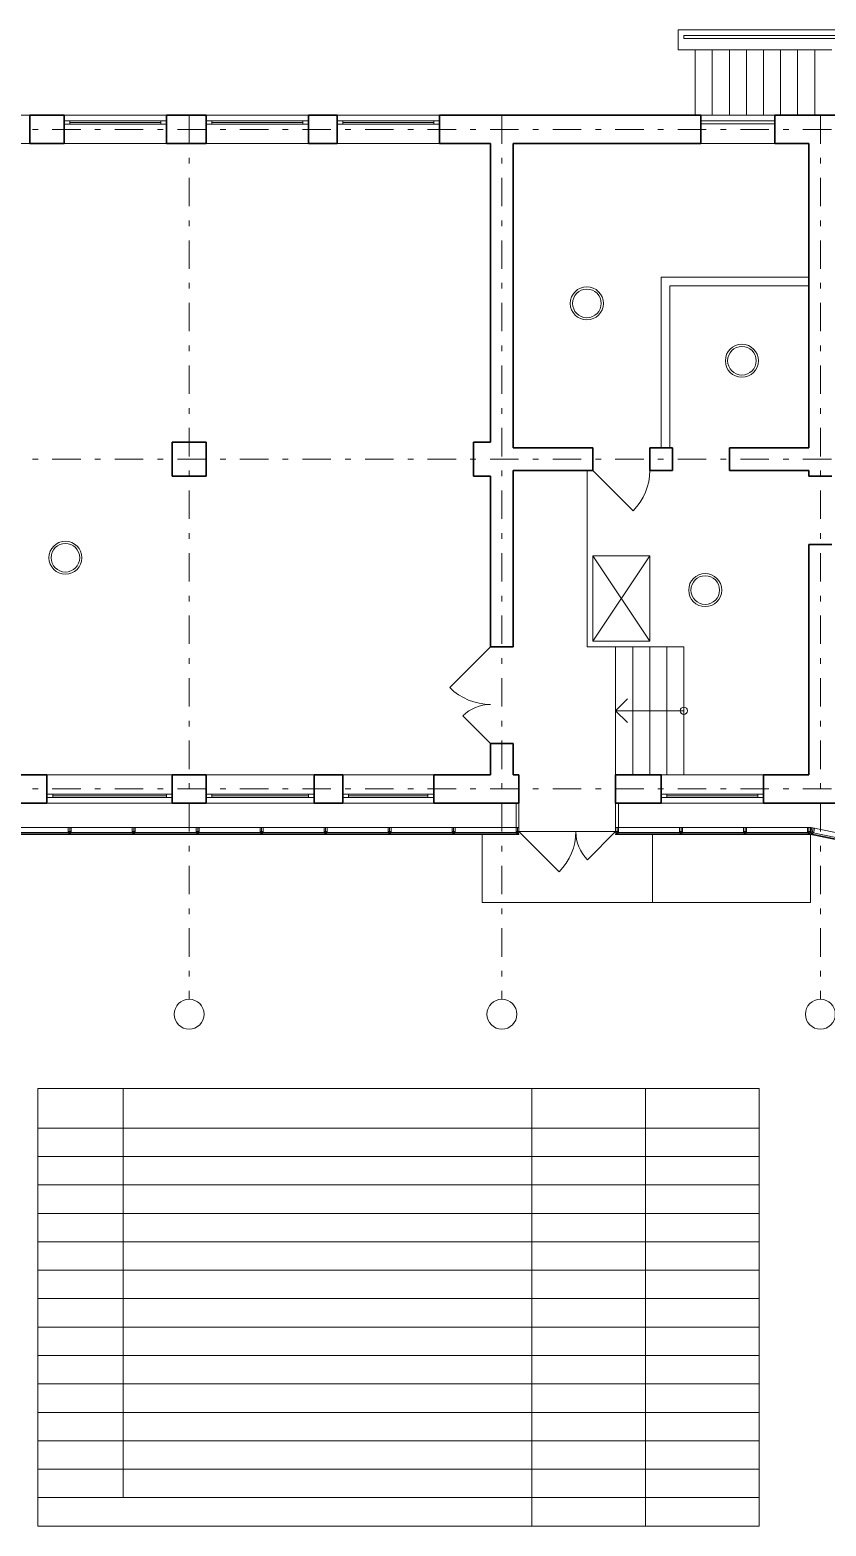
# Model space of a CAD drawing. Header units: metres. Extents: x 0 to 61, y 0.5 to 27.3.
# Drawn here: x 27.68 to 41.68, y 1 to 27.32 of the extents above; entities that cross this region are included whole.
import ezdxf

# ---------------------------------------------------------------- set-up
doc = ezdxf.new("R2010")
doc.units = ezdxf.units.M
doc.header["$MEASUREMENT"] = 0
doc.linetypes.add('( Dashdot )', pattern=[1.001, 0.5, -0.25, 0.001, -0.25])

# ---------------------------------------------------------------- blocks, each defined once
blk = doc.blocks.new('*U1186')
at = {"lineweight": 0}
blk.add_line((-0.8, 0), (0.8, 0), dxfattribs=at)
at = {"lineweight": 13, "flags": 128}
for points in [[(-0.9, 0.03), (-0.8, 0.03), (-0.8, -0.03), (-0.9, -0.03), (-0.9, 0.03)], [(0.9, 0.03), (0.8, 0.03), (0.8, -0.03), (0.9, -0.03), (0.9, 0.03)]]:
    blk.add_lwpolyline(points, close=True, dxfattribs=at)
at = {"lineweight": 0, "flags": 128}
blk.add_lwpolyline([(-0.8, 0.03), (0.8, 0.03), (0.8, -0.03), (-0.8, -0.03), (-0.8, 0.03)], close=True, dxfattribs=at)
blk = doc.blocks.new('*U1187')
at = {"lineweight": 0}
blk.add_line((-1, 0), (1, 0), dxfattribs=at)
at = {"lineweight": 13, "flags": 128}
for points in [[(-1.1, 0.03), (-1, 0.03), (-1, -0.03), (-1.1, -0.03), (-1.1, 0.03)], [(1.1, 0.03), (1, 0.03), (1, -0.03), (1.1, -0.03), (1.1, 0.03)]]:
    blk.add_lwpolyline(points, close=True, dxfattribs=at)
at = {"lineweight": 0, "flags": 128}
blk.add_lwpolyline([(-1, 0.03), (1, 0.03), (1, -0.03), (-1, -0.03), (-1, 0.03)], close=True, dxfattribs=at)
blk = doc.blocks.new('*U1188')
at = {"lineweight": 0}
blk.add_line((-0.85, 0), (0.85, 0), dxfattribs=at)
at = {"lineweight": 13, "flags": 128}
for points in [[(-0.95, 0.03), (-0.85, 0.03), (-0.85, -0.03), (-0.95, -0.03), (-0.95, 0.03)], [(0.95, 0.03), (0.85, 0.03), (0.85, -0.03), (0.95, -0.03), (0.95, 0.03)]]:
    blk.add_lwpolyline(points, close=True, dxfattribs=at)
at = {"lineweight": 0, "flags": 128}
blk.add_lwpolyline([(-0.85, 0.03), (0.85, 0.03), (0.85, -0.03), (-0.85, -0.03), (-0.85, 0.03)], close=True, dxfattribs=at)
blk = doc.blocks.new('*U1189')
at = {"lineweight": 0}
blk.add_line((-0.7, 0), (0.7, 0), dxfattribs=at)
at = {"lineweight": 13, "flags": 128}
for points in [[(-0.8, 0.03), (-0.7, 0.03), (-0.7, -0.03), (-0.8, -0.03), (-0.8, 0.03)], [(0.8, 0.03), (0.7, 0.03), (0.7, -0.03), (0.8, -0.03), (0.8, 0.03)]]:
    blk.add_lwpolyline(points, close=True, dxfattribs=at)
at = {"lineweight": 0, "flags": 128}
blk.add_lwpolyline([(-0.7, 0.03), (0.7, 0.03), (0.7, -0.03), (-0.7, -0.03), (-0.7, 0.03)], close=True, dxfattribs=at)

msp = doc.modelspace()

# ---------------------------------------------------------------- linework, layer by layer
at = {"lineweight": 13}
for p, q in [((44.176, 27.316), (39.076, 27.316)), ((39.076, 26.966), (39.076, 27.316)), ((44.076, 27.216), (39.176, 27.216)), ((39.176, 27.166), (39.176, 27.216)), ((44.026, 27.166), (39.176, 27.166)), ((39.076, 26.966), (41.776, 26.966)), ((39.376, 25.816), (39.376, 26.966)), ((38.776, 22.966), (38.776, 19.966)), ((38.776, 22.966), (41.376, 22.966)), ((38.926, 22.816), (38.926, 19.966)), ((38.926, 22.816), (41.376, 22.816)), ((37.476, 19.566), (37.476, 16.466)), ((37.576, 19.566), (38.283, 18.859)), ((35.776, 16.466), (35.059, 15.749)), ((37.476, 16.466), (39.176, 16.466)), ((37.976, 16.466), (37.976, 14.216)), ((39.176, 16.466), (39.176, 14.216)), ((35.776, 14.766), (35.291, 15.251)), ((38.776, 14.216), (39.176, 14.216)), ((36.276, 13.286), (24.976, 13.286)), ((24.976, 13.166), (36.276, 13.166)), ((35.626, 13.166), (35.626, 11.966)), ((36.276, 13.216), (36.983, 12.509)), ((37.976, 13.216), (37.481, 12.721)), ((37.976, 13.286), (41.413, 13.286)), ((37.976, 13.166), (41.401, 13.166)), ((38.626, 13.166), (38.626, 11.966)), ((41.401, 13.166), (44.97, 12.434)), ((41.401, 13.166), (41.401, 11.966)), ((41.413, 13.286), (44.946, 12.562)), ((35.626, 11.966), (41.401, 11.966))]:
    msp.add_line(p, q, dxfattribs=at)
at = {"lineweight": 0}
for p, q in [((39.676, 25.816), (39.676, 26.966)), ((39.976, 25.816), (39.976, 26.966)), ((40.276, 25.816), (40.276, 26.966)), ((40.576, 25.816), (40.576, 26.966)), ((40.876, 25.816), (40.876, 26.966)), ((41.176, 25.816), (41.176, 26.966)), ((41.476, 25.816), (41.476, 26.966)), ((37.576, 18.066), (38.576, 16.566)), ((37.576, 16.566), (38.576, 18.066)), ((38.276, 16.466), (38.276, 14.216)), ((38.576, 16.466), (38.576, 14.216)), ((38.876, 16.466), (38.876, 14.216)), ((38.184, 15.549), (37.976, 15.341)), ((39.176, 15.341), (37.976, 15.341)), ((38.184, 15.133), (37.976, 15.341)), ((38.876, 13.846), (40.476, 13.846)), ((36.276, 13.216), (37.976, 13.216))]:
    msp.add_line(p, q, dxfattribs=at)
at = {"lineweight": 30}
for p, q in [((27.676, 25.816), (27.676, 25.316)), ((27.676, 25.816), (28.276, 25.816)), ((28.276, 25.816), (28.276, 25.316)), ((30.076, 25.816), (30.076, 25.316)), ((30.076, 25.816), (30.776, 25.816)), ((30.776, 25.816), (30.776, 25.316)), ((32.576, 25.816), (32.576, 25.316)), ((32.576, 25.816), (33.076, 25.816)), ((33.076, 25.816), (33.076, 25.316)), ((34.876, 25.816), (34.876, 25.316)), ((34.876, 25.816), (39.476, 25.816)), ((39.476, 25.816), (39.476, 25.316)), ((40.776, 25.816), (40.776, 25.316)), ((40.776, 25.816), (42.076, 25.816)), ((27.676, 25.316), (28.276, 25.316)), ((30.076, 25.316), (30.776, 25.316)), ((32.576, 25.316), (33.076, 25.316)), ((34.876, 25.316), (35.776, 25.316)), ((35.776, 25.316), (35.776, 20.066)), ((36.176, 25.316), (36.176, 19.966)), ((36.176, 25.316), (39.476, 25.316)), ((40.776, 25.316), (41.376, 25.316)), ((41.376, 25.316), (41.376, 19.966)), ((30.176, 20.066), (30.176, 19.466)), ((30.176, 20.066), (30.776, 20.066)), ((30.776, 20.066), (30.776, 19.466)), ((35.476, 20.066), (35.776, 20.066)), ((35.476, 20.066), (35.476, 19.466)), ((36.176, 19.966), (37.576, 19.966)), ((37.576, 19.966), (37.576, 19.566)), ((38.576, 19.966), (38.576, 19.566)), ((38.576, 19.966), (38.976, 19.966)), ((38.976, 19.966), (38.976, 19.566)), ((39.976, 19.966), (39.976, 19.566)), ((39.976, 19.966), (41.376, 19.966)), ((36.176, 19.566), (37.576, 19.566)), ((36.176, 19.566), (36.176, 16.466)), ((38.576, 19.566), (38.976, 19.566)), ((39.976, 19.566), (41.376, 19.566)), ((41.376, 19.566), (41.376, 19.466)), ((30.176, 19.466), (30.776, 19.466)), ((35.476, 19.466), (35.776, 19.466)), ((35.776, 19.466), (35.776, 16.466)), ((41.376, 19.466), (41.776, 19.466)), ((41.376, 18.266), (41.776, 18.266)), ((41.376, 18.266), (41.376, 14.216)), ((35.776, 16.466), (36.176, 16.466)), ((35.776, 14.766), (36.176, 14.766)), ((35.776, 14.766), (35.776, 14.216)), ((36.176, 14.766), (36.176, 14.216)), ((27.376, 14.216), (27.976, 14.216)), ((27.976, 14.216), (27.976, 13.716)), ((30.176, 14.216), (30.176, 13.716)), ((30.176, 14.216), (30.776, 14.216)), ((30.776, 14.216), (30.776, 13.716)), ((32.676, 14.216), (32.676, 13.716)), ((32.676, 14.216), (33.176, 14.216)), ((33.176, 14.216), (33.176, 13.716)), ((34.776, 14.216), (34.776, 13.716)), ((34.776, 14.216), (35.776, 14.216)), ((36.176, 14.216), (36.276, 14.216)), ((36.276, 14.216), (36.276, 13.716)), ((37.976, 14.216), (37.976, 13.716)), ((37.976, 14.216), (38.776, 14.216)), ((38.776, 14.216), (38.776, 13.716)), ((40.576, 14.216), (40.576, 13.716)), ((40.576, 14.216), (41.376, 14.216)), ((27.376, 13.716), (27.976, 13.716)), ((30.176, 13.716), (30.776, 13.716)), ((32.676, 13.716), (33.176, 13.716)), ((34.776, 13.716), (36.276, 13.716)), ((37.976, 13.716), (38.776, 13.716)), ((40.576, 13.716), (41.926, 13.716))]:
    msp.add_line(p, q, dxfattribs=at)
at = {"color": 1, "linetype": '( Dashdot )', "lineweight": 0}
for p, q in [((30.476, 25.815), (30.476, 10.266)), ((35.976, 25.815), (35.976, 10.266)), ((41.576, 25.815), (41.576, 10.266)), ((3.87, 25.566), (50.476, 25.566)), ((3.87, 19.766), (49.976, 19.766)), ((3.87, 13.966), (49.976, 13.966))]:
    msp.add_line(p, q, dxfattribs=at)
at = {"color": 7, "linetype": 'Continuous', "lineweight": 13}
for p, q in [((28.376, 13.286), (28.376, 13.166)), ((29.501, 13.286), (29.501, 13.166)), ((30.626, 13.286), (30.626, 13.166)), ((31.751, 13.286), (31.751, 13.166)), ((32.876, 13.286), (32.876, 13.166)), ((34.001, 13.286), (34.001, 13.166)), ((35.126, 13.286), (35.126, 13.166)), ((36.251, 13.286), (36.251, 13.166)), ((38.001, 13.286), (38.001, 13.166)), ((39.126, 13.286), (39.126, 13.166)), ((40.251, 13.286), (40.251, 13.166)), ((41.376, 13.286), (41.376, 13.166)), ((41.45, 13.278), (41.426, 13.161)), ((27.816, 8.694), (40.5, 8.694)), ((27.816, 8.694), (27.816, 1)), ((29.316, 8.694), (29.316, 1.5)), ((36.5, 8.694), (36.5, 1)), ((38.5, 8.694), (38.5, 1)), ((40.5, 8.694), (40.5, 1.5)), ((40.5, 8.694), (40.5, 1)), ((27.816, 8), (40.5, 8)), ((27.816, 1.5), (40.5, 1.5)), ((27.816, 1), (40.5, 1))]:
    msp.add_line(p, q, dxfattribs=at)
at = {"color": 7, "linetype": 'Continuous', "lineweight": 0}
for p, q in [((27.816, 7.5), (40.5, 7.5)), ((27.816, 7), (40.5, 7)), ((27.816, 6.5), (40.5, 6.5)), ((27.816, 6), (40.5, 6)), ((27.816, 5.5), (40.5, 5.5)), ((27.816, 5), (40.5, 5)), ((27.816, 4.5), (40.5, 4.5)), ((27.816, 4), (40.5, 4)), ((27.816, 3.5), (40.5, 3.5)), ((27.816, 3), (40.5, 3)), ((27.816, 2.5), (40.5, 2.5)), ((27.816, 2), (40.5, 2)), ((27.816, 1.5), (40.5, 1.5)), ((27.816, 1.5), (40.5, 1.5))]:
    msp.add_line(p, q, dxfattribs=at)
at = {"lineweight": 0, "flags": 128}
for points in [[(25.876, 25.816), (27.676, 25.816), (27.676, 25.316), (25.876, 25.316), (25.876, 25.816)], [(28.276, 25.816), (30.076, 25.816), (30.076, 25.316), (28.276, 25.316), (28.276, 25.816)], [(30.776, 25.816), (32.576, 25.816), (32.576, 25.316), (30.776, 25.316), (30.776, 25.816)], [(33.076, 25.816), (34.876, 25.816), (34.876, 25.316), (33.076, 25.316), (33.076, 25.816)], [(39.476, 25.816), (40.776, 25.816), (40.776, 25.316), (39.476, 25.316), (39.476, 25.816)], [(27.976, 14.216), (30.176, 14.216), (30.176, 13.716), (27.976, 13.716), (27.976, 14.216)], [(30.776, 14.216), (32.676, 14.216), (32.676, 13.716), (30.776, 13.716), (30.776, 14.216)], [(33.176, 14.216), (34.776, 14.216), (34.776, 13.716), (33.176, 13.716), (33.176, 14.216)], [(38.776, 14.216), (40.576, 14.216), (40.576, 13.716), (38.776, 13.716), (38.776, 14.216)], [(38.876, 13.876), (40.476, 13.876), (40.476, 13.816), (38.876, 13.816), (38.876, 13.876)]]:
    msp.add_lwpolyline(points, close=True, dxfattribs=at)
at = {"lineweight": 13, "flags": 128}
for points in [[(39.476, 25.716), (40.776, 25.716), (40.776, 25.666), (39.476, 25.666), (39.476, 25.716)], [(37.576, 18.066), (37.576, 16.566), (38.576, 16.566), (38.576, 18.066), (37.576, 18.066)], [(36.226, 13.286), (36.276, 13.286), (36.276, 13.716), (36.226, 13.716), (36.226, 13.286)], [(37.976, 13.286), (38.026, 13.286), (38.026, 13.716), (37.976, 13.716), (37.976, 13.286)], [(38.776, 13.876), (38.876, 13.876), (38.876, 13.816), (38.776, 13.816), (38.776, 13.876)], [(40.576, 13.876), (40.476, 13.876), (40.476, 13.816), (40.576, 13.816), (40.576, 13.876)], [(36.236, 13.201), (36.236, 13.176), (25.016, 13.176), (25.016, 13.201), (36.236, 13.201)], [(38.016, 13.201), (38.016, 13.176), (41.361, 13.176), (41.361, 13.201), (38.016, 13.201)], [(41.447, 13.192), (41.442, 13.168), (44.884, 12.462), (44.889, 12.487), (41.447, 13.192)]]:
    msp.add_lwpolyline(points, close=True, dxfattribs=at)
at = {"color": 7, "linetype": 'Continuous', "lineweight": 13, "flags": 128}
for points in [[(28.351, 13.286), (28.401, 13.286), (28.401, 13.216), (28.351, 13.216), (28.351, 13.286)], [(28.351, 13.176), (28.401, 13.176), (28.401, 13.166), (28.351, 13.166), (28.351, 13.176)], [(29.476, 13.286), (29.526, 13.286), (29.526, 13.216), (29.476, 13.216), (29.476, 13.286)], [(29.476, 13.176), (29.526, 13.176), (29.526, 13.166), (29.476, 13.166), (29.476, 13.176)], [(30.601, 13.286), (30.651, 13.286), (30.651, 13.216), (30.601, 13.216), (30.601, 13.286)], [(30.601, 13.176), (30.651, 13.176), (30.651, 13.166), (30.601, 13.166), (30.601, 13.176)], [(31.726, 13.286), (31.776, 13.286), (31.776, 13.216), (31.726, 13.216), (31.726, 13.286)], [(31.726, 13.176), (31.776, 13.176), (31.776, 13.166), (31.726, 13.166), (31.726, 13.176)], [(32.851, 13.286), (32.901, 13.286), (32.901, 13.216), (32.851, 13.216), (32.851, 13.286)], [(32.851, 13.176), (32.901, 13.176), (32.901, 13.166), (32.851, 13.166), (32.851, 13.176)], [(33.976, 13.286), (34.026, 13.286), (34.026, 13.216), (33.976, 13.216), (33.976, 13.286)], [(33.976, 13.176), (34.026, 13.176), (34.026, 13.166), (33.976, 13.166), (33.976, 13.176)], [(35.101, 13.286), (35.151, 13.286), (35.151, 13.216), (35.101, 13.216), (35.101, 13.286)], [(35.101, 13.176), (35.151, 13.176), (35.151, 13.166), (35.101, 13.166), (35.101, 13.176)], [(36.226, 13.286), (36.276, 13.286), (36.276, 13.216), (36.226, 13.216), (36.226, 13.286)], [(36.226, 13.176), (36.276, 13.176), (36.276, 13.166), (36.226, 13.166), (36.226, 13.176)], [(37.976, 13.286), (38.026, 13.286), (38.026, 13.216), (37.976, 13.216), (37.976, 13.286)], [(37.976, 13.176), (38.026, 13.176), (38.026, 13.166), (37.976, 13.166), (37.976, 13.176)], [(39.101, 13.286), (39.151, 13.286), (39.151, 13.216), (39.101, 13.216), (39.101, 13.286)], [(39.101, 13.176), (39.151, 13.176), (39.151, 13.166), (39.101, 13.166), (39.101, 13.176)], [(40.226, 13.286), (40.276, 13.286), (40.276, 13.216), (40.226, 13.216), (40.226, 13.286)], [(40.226, 13.176), (40.276, 13.176), (40.276, 13.166), (40.226, 13.166), (40.226, 13.176)], [(41.351, 13.286), (41.401, 13.286), (41.401, 13.216), (41.351, 13.216), (41.351, 13.286)], [(41.351, 13.176), (41.401, 13.176), (41.401, 13.166), (41.351, 13.166), (41.351, 13.176)], [(41.403, 13.176), (41.452, 13.166), (41.45, 13.156), (41.401, 13.166), (41.403, 13.176)], [(41.425, 13.284), (41.474, 13.273), (41.46, 13.205), (41.411, 13.215), (41.425, 13.284)]]:
    msp.add_lwpolyline(points, close=True, dxfattribs=at)
for points in [[(28.361, 13.201), (28.351, 13.201), (28.351, 13.216), (28.401, 13.216), (28.401, 13.201), (28.391, 13.201)], [(28.391, 13.201), (28.391, 13.176), (28.361, 13.176), (28.361, 13.201)], [(29.486, 13.201), (29.476, 13.201), (29.476, 13.216), (29.526, 13.216), (29.526, 13.201), (29.516, 13.201)], [(29.516, 13.201), (29.516, 13.176), (29.486, 13.176), (29.486, 13.201)], [(30.611, 13.201), (30.601, 13.201), (30.601, 13.216), (30.651, 13.216), (30.651, 13.201), (30.641, 13.201)], [(30.641, 13.201), (30.641, 13.176), (30.611, 13.176), (30.611, 13.201)], [(31.736, 13.201), (31.726, 13.201), (31.726, 13.216), (31.776, 13.216), (31.776, 13.201), (31.766, 13.201)], [(31.766, 13.201), (31.766, 13.176), (31.736, 13.176), (31.736, 13.201)], [(32.861, 13.201), (32.851, 13.201), (32.851, 13.216), (32.901, 13.216), (32.901, 13.201), (32.891, 13.201)], [(32.891, 13.201), (32.891, 13.176), (32.861, 13.176), (32.861, 13.201)], [(33.986, 13.201), (33.976, 13.201), (33.976, 13.216), (34.026, 13.216), (34.026, 13.201), (34.016, 13.201)], [(34.016, 13.201), (34.016, 13.176), (33.986, 13.176), (33.986, 13.201)], [(35.111, 13.201), (35.101, 13.201), (35.101, 13.216), (35.151, 13.216), (35.151, 13.201), (35.141, 13.201)], [(35.141, 13.201), (35.141, 13.176), (35.111, 13.176), (35.111, 13.201)], [(36.236, 13.201), (36.226, 13.201), (36.226, 13.216), (36.276, 13.216), (36.276, 13.201), (36.266, 13.201)], [(36.266, 13.201), (36.266, 13.176), (36.236, 13.176), (36.236, 13.201)], [(37.986, 13.201), (37.976, 13.201), (37.976, 13.216), (38.026, 13.216), (38.026, 13.201), (38.016, 13.201)], [(38.016, 13.201), (38.016, 13.176), (37.986, 13.176), (37.986, 13.201)], [(39.111, 13.201), (39.101, 13.201), (39.101, 13.216), (39.151, 13.216), (39.151, 13.201), (39.141, 13.201)], [(39.141, 13.201), (39.141, 13.176), (39.111, 13.176), (39.111, 13.201)], [(40.236, 13.201), (40.226, 13.201), (40.226, 13.216), (40.276, 13.216), (40.276, 13.201), (40.266, 13.201)], [(40.266, 13.201), (40.266, 13.176), (40.236, 13.176), (40.236, 13.201)], [(41.361, 13.201), (41.351, 13.201), (41.351, 13.216), (41.401, 13.216), (41.401, 13.201), (41.391, 13.201)], [(41.391, 13.201), (41.391, 13.176), (41.361, 13.176), (41.361, 13.201)], [(41.418, 13.198), (41.408, 13.2), (41.411, 13.215), (41.46, 13.205), (41.457, 13.19), (41.447, 13.192)], [(41.447, 13.192), (41.442, 13.168), (41.413, 13.174), (41.418, 13.198)]]:
    msp.add_lwpolyline(points, dxfattribs=at)
at = {"color": 7, "linetype": 'Continuous', "lineweight": 13}
for centre, radius in [((37.47, 22.506), 0.291), ((37.47, 22.506), 0.252), ((40.196, 21.497), 0.291), ((40.196, 21.497), 0.252), ((28.3, 18.032), 0.291), ((28.3, 18.032), 0.252), ((39.551, 17.463), 0.291), ((39.551, 17.463), 0.252), ((30.476, 10.003), 0.263), ((35.976, 10.003), 0.263), ((41.576, 10.003), 0.263)]:
    msp.add_circle(centre, radius, dxfattribs=at)
at = {"lineweight": 0}
msp.add_circle((39.176, 15.341), 0.0644, dxfattribs=at)
for centre, radius, start, end in [((37.576, 19.566), 1, 315, 0), ((35.776, 16.466), 1.014, 225, 270), ((35.776, 14.766), 0.686, 90, 135), ((36.276, 13.216), 1, 315, 0), ((37.976, 13.216), 0.7, 180, 225)]:
    msp.add_arc(centre, radius, start, end, dxfattribs=at)

# ---------------------------------------------------------------- block references
at = {"lineweight": 13}
for name, p in [('*U1186', (29.176, 25.686)), ('*U1186', (31.676, 25.686)), ('*U1186', (33.976, 25.686)), ('*U1187', (29.076, 13.846)), ('*U1188', (31.726, 13.846)), ('*U1189', (33.976, 13.846))]:
    msp.add_blockref(name, p, dxfattribs=at)

doc.saveas('drawing.dxf')
